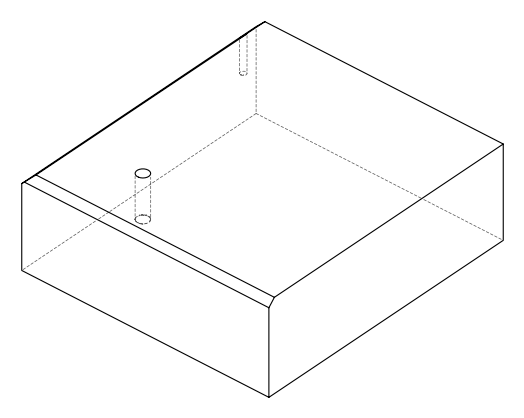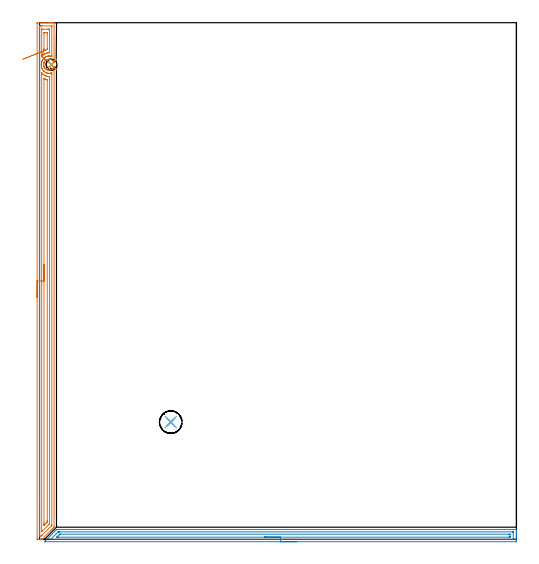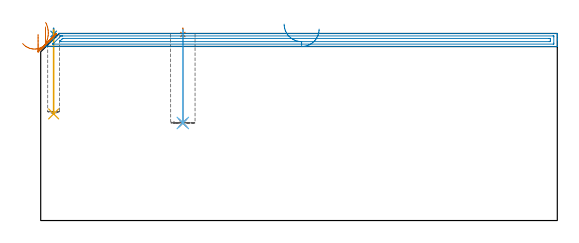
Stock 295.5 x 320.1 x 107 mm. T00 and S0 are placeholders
(PLAN: 8 operations, 5 tool changes, 18.6 min)
(1 SPOT_DRILL | STEP1POCKET | NXT0321_9005460120000 | 0.03 min | 2 mm3)
(2 SPOT_DRILL_1 | STEP1POCKET_1 | NXT0321_9005460120000 | 0.03 min | 0 mm3)
(3 DRILL_BLIND_HOLE_INTO_CENTER | STEP1POCKET | NXT0301_039 | 0.21 min | 1815 mm3)
(4 DRILL_TO_ENLARGE_BLIND_HOLE | STEP1POCKET | UGT0301_374 | 0.21 min | 4966 mm3)
(5 DRILL_BLIND_HOLE_INTO_CENTER_1 | STEP1POCKET_1 | NXT0301_039 | 0.19 min | 1630 mm3)
(6 BORE_BLIND_HOLE | STEP1POCKET | UGT0332_064 | 0.21 min | 1085 mm3)
(7 AREA_MILL | FG_CHAMFER_SURFACE | UGT0205_001 | 10.53 min | 17535 mm3)
(8 AREA_MILL_1 | FG_CHAMFER_SURFACE_1 | UGT0205_001 | 7.14 min | 8091 mm3)
(TOOL NXT0321_9005460120000 | NC Spot Drill, 142deg, 12mm, Carbide, Uncoated | D12 PA142 FL30 Z2)
(TOOL NXT0301_039 | Carbide Drill 6.8mm [860.1-0680-034A1-MM 2214] | D6.8 PA140 FL53 Z2)
(TOOL UGT0301_374 | Twist Drill Flat Bottom 13 mm | D13 PA180 FL101 Z2)
(TOOL UGT0332_064 | 14 mm Boring Bar Slip Fit | D14)
(TOOL UGT0205_001 | Chamfer Mill 20 x 3 x 45 deg. | D20 FL50 Z2)
(OP 1 SPOT_DRILL)
G17 G21 G94 G90
T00 M6
G54
G17 G0 G90 X81.3 Y72.6 S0 M3
G43 Z117. H0
G94 G81 G98 Z106.397 F250. R110.
G80
M5
M2
(OP 2 SPOT_DRILL_1)
G17 G21 G94 G90
T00 M6
G54
G17 G0 G90 X7.4 Y294.1 S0 M3
G43 Z117. H0
G94 G81 G98 Z106.707 F250. R110.
G80
M5
M2
(OP 3 DRILL_BLIND_HOLE_INTO_CENTER)
G17 G21 G94 G90
T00 M6
G54
G17 G0 G90 X81.3 Y72.6 S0 M3
G43 Z117. H1
G94 G81 G98 Z55.8 F250. R109.
G80
M5
M2
(OP 4 DRILL_TO_ENLARGE_BLIND_HOLE)
G17 G21 G94 G90
T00 M6
G54
G17 G0 G90 X81.3 Y72.6 S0 M3
G43 Z117. H0
G94 G73 G98 Z55.8 F250. Q12.8 R109.
G80
M5
M2
(OP 5 DRILL_BLIND_HOLE_INTO_CENTER_1)
G17 G21 G94 G90
T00 M6
G54
G17 G0 G90 X7.4 Y294.1 S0 M3
G43 Z117. H1
G94 G81 G98 Z61. F250. R109.
G80
M5
M2
(OP 6 BORE_BLIND_HOLE)
G17 G21 G94 G90
T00 M6
G54
G17 G0 G90 X81.3 Y72.6 S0 M3
G43 Z117. H0
G94 G85 G98 Z55.8 F250. R109.
G80
M5
M2
(OP 7 AREA_MILL)
G17 G21 G94 G90
T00 M6
G54
G17 G0 G90 X-1.5 Y150.05 S1061 M3
G43 Z117. H0
Z106.5
G94 G1 Y150.088 Z105.628 F250.
Y150.202 Z104.764
Y150.391 Z103.912
Y150.653 Z103.08
Y150.987 Z102.274
Y151.39 Z101.5
Y151.858 Z100.764
Y152.39 Z100.072
Y152.979 Z99.429
Y153.622 Z98.84
Y154.314 Z98.308
Y155.05 Z97.84
Y155.824 Z97.437
Y156.63 Z97.103
Y157.462 Z96.841
Y158.313 Z96.652
Y159.178 Z96.538
Y160.05 Z96.5
Y319.484
X-1.495 Y319.96 Z96.503
X-1.492 Y320.09 Z96.506
X-1.357 Y320.1 Z96.64
X5.947 Z103.941
X6.493 Z104.49
X6.826 Z104.822
X7.372 Z105.368
X7.705 Z105.7
X8.686 Z106.685
X8.994 Y320.09 Z106.993
X9. Y319.931 Z107.
Y296.261
X8.995 Y295.541 Z106.991
X8.817 Y295.848 Z106.815
X8.745 Y295.957 Z106.745
X8.733 Y295.975 Z106.733
X8.667 Y296.071 Z106.667
X8.583 Y296.182 Z106.583
X8.308 Y296.488 Z106.308
X7.941 Y296.806 Z105.941
X7.543 Y297.075 Z105.543
X7.434 Y297.128 Z105.434
X7.005 Y297.303 Z105.005
X6.56 Y297.425 Z104.56
X6.125 Y297.48 Z104.125
X5.687 Y297.481 Z103.687
X5.246 Y297.426 Z103.246
X4.813 Y297.31 Z102.813
X4.531 Y297.204 Z102.531
X4.258 Y297.075 Z102.258
X3.939 Y296.868 Z101.939
X3.742 Y296.719 Z101.742
X3.554 Y296.552 Z101.554
X3.38 Y296.372 Z101.38
X3.218 Y296.182 Z101.218
X3.066 Y295.967 Z101.065
X2.88 Y295.637 Z100.88
X2.812 Y295.487 Z100.812
X2.723 Y295.289 Z100.722
X2.684 Y295.178 Z100.684
X2.649 Y295.071 Z100.645
X2.612 Y294.922 Z100.603
X2.597 Y294.85 Z100.58
X2.587 Y294.789 Z100.564
X2.56 Y294.697 Z100.558
X2.553 Y294.66 Z100.551
X2.546 Y294.624 Z100.544
X2.53 Y294.475 Z100.524
X2.52 Y294.403 Z100.516
X2.519 Y294.397 Z100.515
X2.518 Y294.333 Z100.51
X2.511 Y294.231 Z100.506
X2.509 Y294.177 Z100.501
X2.508 Y294.172 Z100.503
X2.509 Y294.171
X2.508 Y294.148
X2.51 Y294.109 Z100.5
Y294.044 Z100.504
X2.512 Y293.949 Z100.506
X2.518 Y293.879 Z100.51
X2.527 Y293.726 Z100.526
X2.529 Y293.717 Z100.527
X2.548 Y293.582 Z100.546
X2.552 Y293.555 Z100.55
X2.563 Y293.505 Z100.552
X2.59 Y293.415 Z100.56
X2.591 Y293.413 Z100.561
X2.592 Y293.41 Z100.562
X2.616 Y293.274 Z100.598
X2.65 Y293.135 Z100.644
X2.674 Y293.049 Z100.669
X2.751 Y292.828 Z100.751
X2.765 Y292.796 Z100.765
X2.846 Y292.611 Z100.846
X2.935 Y292.447 Z100.935
X3.066 Y292.231 Z101.066
X3.252 Y291.972 Z101.252
X3.45 Y291.719 Z101.45
X3.689 Y291.521 Z101.689
X3.939 Y291.335 Z101.939
X4.365 Y291.08 Z102.365
X4.813 Y290.886 Z102.813
X4.985 Y290.826 Z102.985
X5.334 Y290.759 Z103.334
X5.687 Y290.719 Z103.687
X6.125 Y290.72 Z104.125
X6.561 Y290.774 Z104.561
X6.814 Y290.826 Z104.814
X7.128 Y290.94 Z105.128
X7.434 Y291.075 Z105.434
X7.669 Y291.205 Z105.669
X7.894 Y291.355 Z105.894
X8.106 Y291.522 Z106.106
X8.325 Y291.719 Z106.325
X8.366 Y291.761 Z106.366
X8.527 Y291.942 Z106.527
X8.68 Y292.144 Z106.68
X8.818 Y292.356 Z106.818
X8.935 Y292.569 Z106.935
X8.997 Y292.691 Z106.997
X8.998 Z106.998
X9. Y292.689 Z107.
Y7.761
X8.998 Y7.493 Z106.987
X8.595 Y7.095 Z106.595
X7.774 Y6.273 Z105.771
X7.705 Y6.204 Z105.702
X7.515 Y6.015 Z105.515
X7.475 Y5.975 Z105.475
X6.826 Y5.325 Z104.823
X6.676 Y5.176 Z104.676
X1.67 Y0.169 Z99.668
X1.553 Y0.055 Z99.551
X1.504 Y0.01 Z99.502
X0.887 Y0. Z98.887
X-0.538 Z97.458
X-1.416 Z96.581
X-1.491 Y0.003 Z96.505
X-1.5 Y0.381 Z96.5
Y160.05
X-0.086 Z97.914
X-0.085 Y317.576 Z97.915
X-0.084 Y317.698 Z97.916
X-0.079 Y318.074 Z97.921
X0.286 Y318.092 Z98.286
X0.674 Y318.097 Z98.674
X1.157 Y318.1 Z99.157
X1.553 Z99.553
X7.31 Z105.31
X7.505 Y318.098 Z105.505
X7.536 Y318.096 Z105.536
X7.567 Y318.09 Z105.567
X7.579 Y318.082 Z105.579
X7.58 Y318.058 Z105.58
X7.585 Y317.82 Z105.585
X7.586 Y299.955 Z105.586
X7.585 Y299.834 Z105.585
X7.584 Y299.448 Z105.584
X7.581 Y299.256 Z105.581
X7.579 Y299.171 Z105.579
X7.444 Y299.206 Z105.444
X6.826 Y299.379 Z104.826
X6.321 Y299.454 Z104.321
X5.947 Y299.471 Z103.947
X5.682 Z103.682
X5.446 Y299.45 Z103.446
X5.068 Y299.4 Z103.068
X4.707 Y299.308 Z102.707
X4.477 Y299.243 Z102.477
X4.189 Y299.135 Z102.189
X4.054 Y299.079 Z102.054
X3.762 Y298.941 Z101.762
X3.484 Y298.764 Z101.484
X3.311 Y298.649 Z101.311
X2.975 Y298.388 Z100.975
X2.611 Y298.048 Z100.611
X2.524 Y297.954 Z100.524
X2.432 Y297.846 Z100.432
X2.131 Y297.46 Z100.131
X1.935 Y297.155 Z99.935
X1.796 Y296.907 Z99.796
X1.553 Y296.409 Z99.553
X1.508 Y296.307 Z99.508
X1.491 Y296.261 Z99.491
X1.37 Y295.907 Z99.37
X1.293 Y295.632 Z99.293
X1.229 Y295.368 Z99.229
X1.149 Y294.885 Z99.149
X1.11 Y294.475 Z99.11
X1.098 Y294.043 Z99.098
X1.122 Y293.582 Z99.122
X1.185 Y293.062 Z99.185
X1.262 Y292.689 Z99.262
X1.354 Y292.35 Z99.354
X1.532 Y291.816 Z99.532
X1.541 Y291.795 Z99.541
X1.553 Y291.768 Z99.553
X1.724 Y291.412 Z99.724
X1.841 Y291.196 Z99.841
X2.018 Y290.902 Z100.018
X2.432 Y290.338 Z100.432
X2.576 Y290.159 Z100.576
X2.729 Y290.009 Z100.729
X3.049 Y289.749 Z101.049
X3.311 Y289.555 Z101.311
X3.576 Y289.392 Z101.576
X3.765 Y289.278 Z101.765
X4.075 Y289.116 Z102.075
X4.189 Y289.066 Z102.189
X4.274 Y289.03 Z102.274
X4.76 Y288.862 Z102.76
X5.068 Y288.801 Z103.068
X5.429 Y288.75 Z103.429
X5.703 Y288.729 Z103.703
X5.947 Z103.947
X6.312 Y288.745 Z104.312
X6.826 Y288.818 Z104.826
X7.069 Y288.869 Z105.069
X7.577 Y289.032 Z105.577
X7.579 Y289.01 Z105.579
X7.582 Y288.952 Z105.582
X7.585 Y288.344 Z105.585
X7.586 Y288.223 Z105.586
X7.585 Y8.776 Z105.585
X7.584 Y8.654 Z105.584
X7.58 Y8.559 Z105.58
X7.578 Y8.54 Z105.578
X7.561 Y8.518 Z105.561
X7.526 Y8.479 Z105.526
X7.409 Y8.359 Z105.409
X7.262 Y8.212 Z105.262
X1.452 Y2.402 Z99.452
X1.054 Y2.016 Z99.054
X0.674 Y2.009 Z98.674
X0.189 Y2.001 Z98.189
X-0.005 Y2.002 Z97.995
X-0.036 Y2.004 Z97.964
X-0.067 Y2.01 Z97.933
X-0.079 Y2.018 Z97.921
X-0.08 Y2.042 Z97.92
X-0.085 Y2.28 Z97.915
X-0.086 Y22.784 Z97.914
Y160.05
X1.328 Z99.328
X1.329 Y288.678 Z99.329
X1.33 Y288.83 Z99.33
X1.333 Y288.951 Z99.333
X1.335 Y289.016 Z99.335
X1.355 Y289. Z99.355
X1.553 Y288.767 Z99.553
X1.804 Y288.482 Z99.804
X2.089 Y288.223 Z100.089
X2.432 Y287.948 Z100.432
X2.656 Y287.783 Z100.656
X3.216 Y287.425 Z101.216
X3.311 Y287.376 Z101.311
X3.402 Y287.329 Z101.402
X3.948 Y287.092 Z101.948
X4.189 Y287.003 Z102.189
X4.392 Y286.931 Z102.392
X4.648 Y286.863 Z102.648
X5.068 Y286.792 Z103.068
X5.659 Y286.73 Z103.659
X6.164 Y286.718 Z104.164
X6.166 Y286.664 Z104.166
X6.169 Y286.436 Z104.169
X6.171 Y286.209 Z104.171
Y9.714
X6.169 Y9.631 Z104.169
X6.166 Y9.591 Z104.166
X6.163 Y9.574 Z104.163
X6.144 Y9.548 Z104.144
X6.047 Y9.447 Z104.047
X5.947 Y9.347 Z103.947
X1.553 Y4.952 Z99.553
X1.489 Y4.89 Z99.489
X1.363 Y4.771 Z99.363
X1.334 Y4.746 Z99.334
X1.333 Y4.751 Z99.333
X1.331 Y4.789 Z99.331
X1.329 Y4.854 Z99.329
X1.328 Y160.05 Z99.328
X2.743 Z100.743
Y285.226
X2.745 Y285.419 Z100.745
X2.747 Y285.489 Z100.747
X2.749 Y285.518 Z100.749
X2.772 Y285.513 Z100.772
X2.917 Y285.45 Z100.917
X3.311 Y285.28 Z101.311
X3.752 Y285.094 Z101.752
X4.189 Y284.95 Z102.189
X4.419 Y284.892 Z102.419
X4.714 Y284.818 Z102.714
X4.751 Y284.804 Z102.751
X4.753 Y284.782 Z102.753
X4.755 Y284.732 Z102.755
X4.757 Y284.65 Z102.757
Y11.651
X4.755 Y11.334 Z102.755
X4.75 Y10.764 Z102.75
X4.746 Y10.606 Z102.746
X4.589 Y10.441 Z102.589
X3.946 Y9.795 Z101.946
X3.311 Y9.159 Z101.311
X3.06 Y8.909 Z101.06
X2.801 Y8.654 Z100.801
X2.785 Y8.646 Z100.785
X2.75 Y8.654 Z100.75
X2.748 Y8.737 Z100.748
X2.744 Y9.23 Z100.744
X2.743 Y9.548 Z100.743
Y10.125
Y160.05
Y160.922 Z100.781
Y161.786 Z100.895
Y162.638 Z101.083
Y163.47 Z101.346
Y164.276 Z101.68
Y165.05 Z102.082
Y165.786 Z102.551
Y166.478 Z103.082
Y167.121 Z103.672
Y167.71 Z104.315
Y168.241 Z105.007
Y168.71 Z105.743
Y169.113 Z106.517
Y169.447 Z107.322
Y169.709 Z108.155
Y169.898 Z109.006
Y170.012 Z109.871
Y170.05 Z110.743
G0 Z117.
X2.785 Y297.923
Z113.346
G1 X3.163 Y297.6 Z112.629
X3.492 Y297.319 Z111.872
X3.769 Y297.082 Z111.079
X3.993 Y296.89 Z110.258
X4.162 Y296.746 Z109.415
X4.274 Y296.65 Z108.555
X4.329 Y296.603 Z107.685
X4.326 Y296.606 Z106.813
X4.265 Y296.658 Z105.944
X4.147 Y296.759 Z105.086
X3.973 Y296.908 Z104.244
X3.743 Y297.104 Z103.426
X3.46 Y297.346 Z102.637
X3.126 Y297.632 Z101.883
X2.743 Y297.959 Z101.171
X2.314 Y298.325 Z100.505
X1.843 Y298.728 Z99.891
X1.334 Y299.164 Z99.334
X1.331 Y299.165 Z99.331
X1.33 Y299.167 Z99.33
X1.329 Y299.834 Z99.329
Y300.062
Y315.911
X1.33 Y316.025 Z99.33
X1.333 Y316.081 Z99.333
X1.335 Y316.088 Z99.335
X1.342 Y316.093 Z99.342
X1.369 Y316.098 Z99.369
X1.553 Y316.099 Z99.553
X2.246 Y316.1 Z100.246
X5.068 Z103.068
X5.763 Y316.099 Z103.763
X5.947 Y316.095 Z103.947
X6.132 Y316.09 Z104.132
X6.165 Y316.08 Z104.165
X6.167 Y316.047 Z104.167
X6.17 Y315.987 Z104.17
X6.171 Y315.911 Z104.171
Y315.684
Y302.286
X6.169 Y301.62 Z104.169
X6.166 Y301.508 Z104.166
X6.165 Y301.487 Z104.165
X6.14 Y301.483 Z104.14
X6.089 Y301.477 Z104.089
X5.947 Y301.474 Z103.947
X5.579 Y301.466 Z103.579
X5.25 Y301.436 Z103.25
X5.068 Y301.412 Z103.068
X4.823 Y301.371 Z102.823
X4.189 Y301.201 Z102.189
X3.847 Y301.076 Z101.847
X3.311 Y300.835 Z101.311
X3.239 Y300.799 Z101.239
X3.114 Y300.727 Z101.114
X2.701 Y300.453 Z100.701
X2.432 Y300.247 Z100.432
X2.204 Y300.065 Z100.204
X1.955 Y299.834 Z99.955
X1.752 Y299.632 Z99.752
X1.553 Y299.413 Z99.553
X1.334 Y299.164 Z99.334
X2.75 Y302.701 Z100.75
X2.747 Y302.817 Z100.747
X2.744 Y303.089 Z100.744
X2.743 Y303.407 Z100.743
Y303.984
Y313.232
X2.744 Y313.808 Z100.744
X2.747 Y314.001 Z100.747
X2.75 Y314.069 Z100.75
X2.755 Y314.091 Z100.755
X2.777 Y314.093 Z100.777
X2.883 Y314.096 Z100.883
X3.311 Y314.1 Z101.311
X4.214 Z102.214
X4.617 Y314.093 Z102.617
X4.717 Y314.09 Z102.717
X4.751 Y314.081 Z102.751
X4.753 Y314.049 Z102.753
X4.755 Y313.964 Z102.755
X4.757 Y313.548 Z102.757
Y313.232
X4.756 Y304.3 Z102.756
X4.754 Y303.727 Z102.754
X4.75 Y303.407 Z102.75
X3.873 Y303.15 Z101.873
X3.645 Y303.067 Z101.645
X3.311 Y302.933 Z101.311
X2.75 Y302.701 Z100.75
X2.133 Y302.453 Z100.185
X1.473 Y302.186 Z99.68
X0.775 Y301.905 Z99.24
X0.044 Y301.61 Z98.866
X-0.715 Y301.304 Z98.563
X-1.495 Y300.989 Z98.332
X-2.291 Y300.668 Z98.175
X-3.097 Y300.344 Z98.094
X-3.906 Y300.017 Z98.089
X-4.712 Y299.692 Z98.16
X-5.51 Y299.37 Z98.306
X-6.293 Y299.055 Z98.527
X-7.054 Y298.747 Z98.82
X-7.79 Y298.451 Z99.184
X-8.493 Y298.167 Z99.616
X-9.158 Y297.899 Z100.112
X-9.781 Y297.648 Z100.669
X-10.357 Y297.416 Z101.282
G0 Z117.
M5
M2
(OP 8 AREA_MILL_1)
G17 G21 G94 G90
T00 M6
G54
G17 G0 G90 X159.25 Y-1.5 S1061 M3
G43 Z117. H0
Z109.5
G94 G1 X159.212 Z108.628 F250.
X159.098 Z107.764
X158.909 Z106.912
X158.647 Z106.08
X158.313 Z105.274
X157.91 Z104.5
X157.442 Z103.764
X156.91 Z103.072
X156.321 Z102.429
X155.678 Z101.84
X154.986 Z101.309
X154.25 Z100.84
X153.476 Z100.437
X152.67 Z100.103
X151.838 Z99.841
X150.987 Z99.652
X150.122 Z99.538
X149.25 Z99.5
X3.088
X3.024 Y-1.495 Z99.503
X3.018 Y-1.493 Z99.505
X3.024 Y-1.475 Z99.523
X3.322 Y-1.178 Z99.821
X10.374 Y5.875 Z106.874
X10.5 Y6.001 Z106.999
X10.745 Y6. Z107.
X295.331
X295.49 Y6.005 Z106.995
X295.493 Y5.935 Z106.926
X295.5 Y5.519 Z106.519
Y5.175 Z106.174
Y4.484 Z105.479
Y3.245 Z104.242
Y2.697 Z103.691
Y2.077 Z103.073
X295.498 Y-1.497 Z99.5
X294.881 Y-1.5
X149.25
Y-0.086 Z100.914
X7.193 Y-0.085 Z100.915
X7.092 Y-0.083 Z100.917
X6.905 Y-0.079 Z100.921
X6.977 Y0.016 Z101.016
X7.082 Y0.127 Z101.127
X7.193 Y0.243 Z101.243
X11.101 Y4.15 Z105.15
X11.437 Y4.484 Z105.484
X11.515 Y4.557 Z105.557
X11.536 Y4.575 Z105.575
X11.565 Y4.579 Z105.579
X11.66 Y4.582 Z105.582
X12.452 Y4.586 Z105.586
X12.554
X293.094 Y4.585 Z105.585
X293.195 Y4.584 Z105.584
X293.398 Y4.579 Z105.579
X293.491 Y4.571 Z105.571
X293.494 Y4.542 Z105.542
X293.496 Y4.484 Z105.484
X293.5 Y4.078 Z105.078
X293.499 Y0.504 Z101.504
X293.492 Y0.016 Z101.016
X293.49 Y-0.079 Z100.921
X293.297 Y-0.083 Z100.917
X293.195 Y-0.085 Z100.915
X149.25 Y-0.086 Z100.914
Y1.329 Z102.329
X11.66
X11.24 Y1.33 Z102.33
X10.808 Y1.334 Z102.334
X10.767 Y1.336 Z102.336
X10.765 Y1.354 Z102.354
X10.767 Y1.364 Z102.364
X10.985 Y1.585 Z102.585
X11.202 Y1.803 Z102.803
X11.878 Y2.479 Z103.479
X12.096 Y2.697 Z103.697
X12.326 Y2.924 Z103.924
X12.554 Y3.145 Z104.145
X12.584 Y3.165 Z104.165
X12.607 Y3.167 Z104.167
X12.659 Y3.17 Z104.17
X12.763 Y3.171 Z104.171
X12.973
X290.833
X291.307 Y3.169 Z104.169
X291.464 Y3.166 Z104.166
X291.483 Y3.165 Z104.165
X291.49 Y3.121 Z104.121
X291.495 Y3.019 Z104.019
X291.499 Y2.89 Z103.89
Y1.803 Z102.803
X291.498 Y1.613 Z102.613
X291.49 Y1.418 Z102.418
X291.476 Y1.335 Z102.335
X291.425 Y1.333 Z102.333
X291.307 Y1.331 Z102.331
X290.888 Y1.329 Z102.329
X149.25
X148.378 Z102.367
X147.514 Z102.48
X146.662 Z102.669
X145.83 Z102.932
X145.024 Z103.265
X144.25 Z103.668
X143.514 Z104.137
X142.822 Z104.668
X142.179 Z105.257
X141.59 Z105.901
X141.059 Z106.593
X140.59 Z107.329
X140.187 Z108.102
X139.853 Z108.908
X139.591 Z109.74
X139.402 Z110.592
X139.288 Z111.457
X139.25 Z112.329
G0 Z117.
M5
M2
